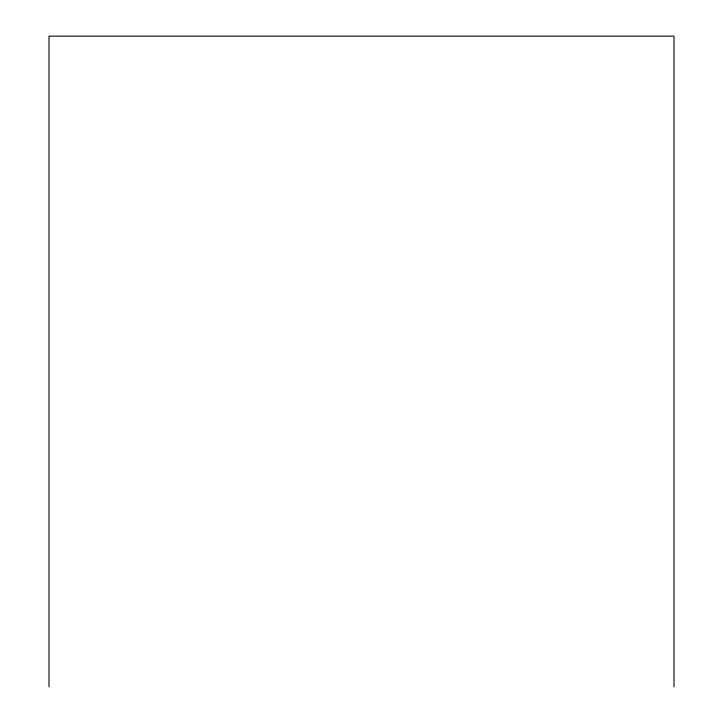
<?xml version="1.0" encoding="UTF-8"?>
<svg xmlns="http://www.w3.org/2000/svg" width="723" height="723" viewBox="0 0 723 723"><rect width="100%" height="100%" fill="white"/><g stroke="black" fill="none" stroke-linecap="round" stroke-linejoin="round"><path stroke-width="1.08" d="M673.999 686.85L673.999 36.15L49.001 36.15L49.001 686.85"/></g></svg>
